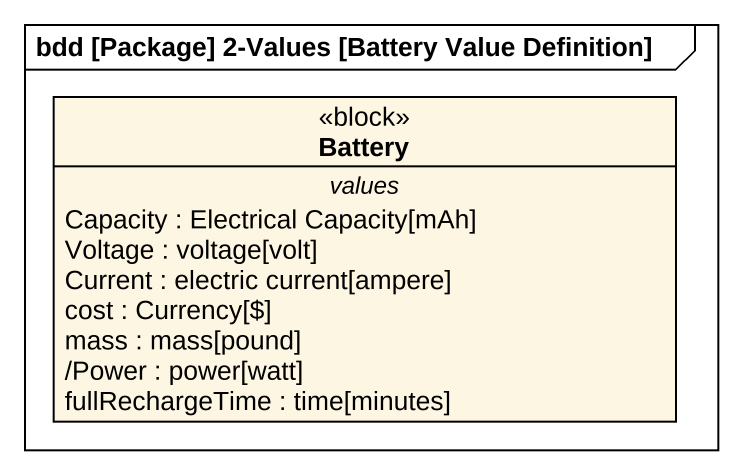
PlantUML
@startuml
mainframe bdd [Package] 2-Values [Battery Value Definition]
hide circle
hide empty members
class Battery <<block>> {
  -- values --
  Capacity : Electrical Capacity[mAh]
  Voltage : voltage[volt]
  Current : electric current[ampere]
  cost : Currency[$]
  mass : mass[pound]
  /Power : power[watt]
  fullRechargeTime : time[minutes]
}
@enduml
